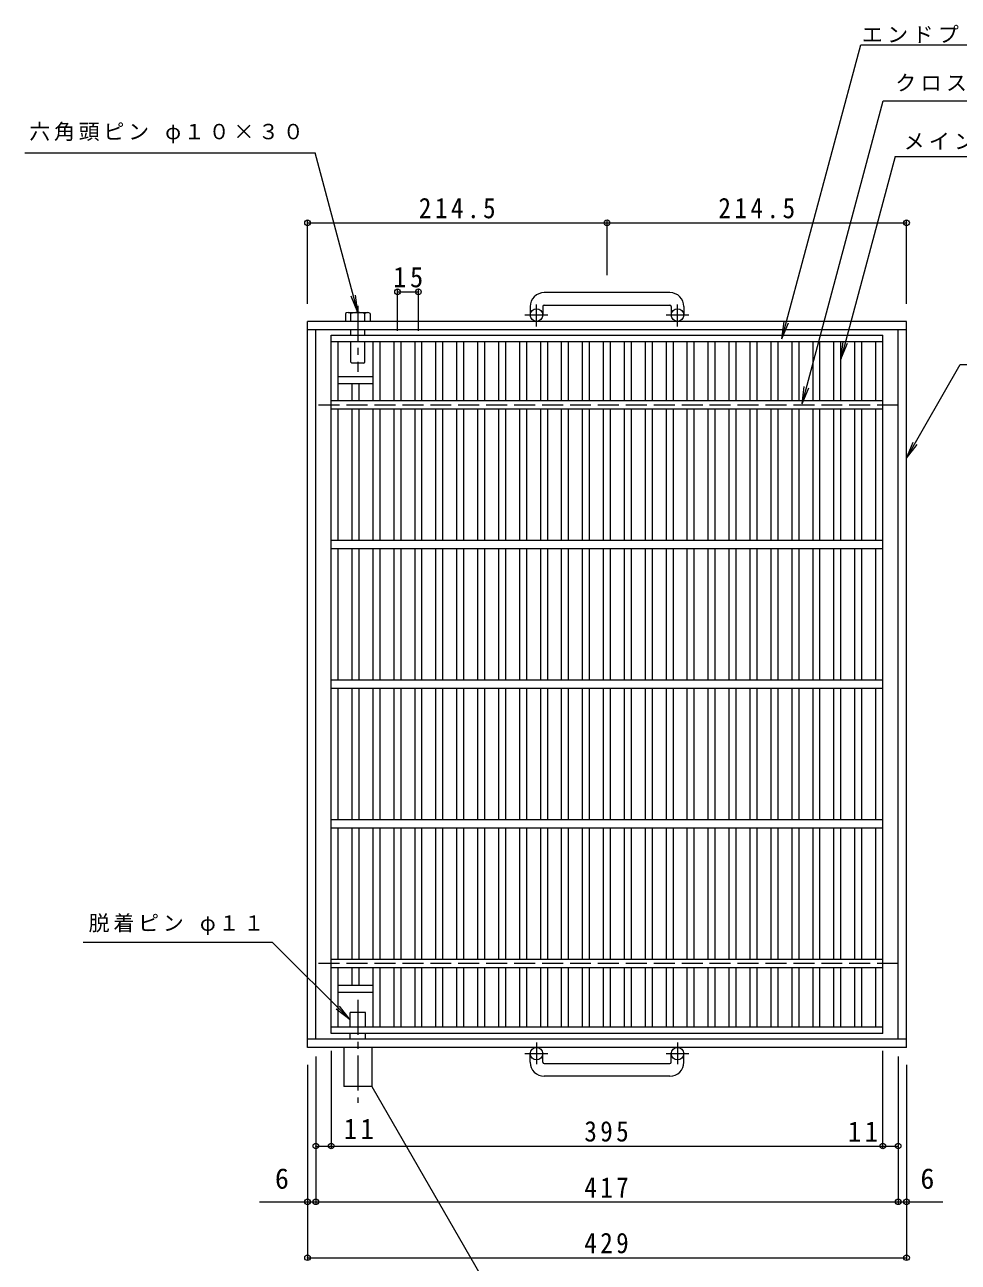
# Model space of a CAD drawing. Units: millimetres, scale not verified. Extents: x -922 to 882, y -688 to 643.
# Drawn here: x -922 to -254, y -243 to 643 of the extents above; entities that cross this region are included whole.
import ezdxf
from ezdxf.enums import TextEntityAlignment as Align

# ---------------------------------------------------------------- set-up
doc = ezdxf.new("R2010")
doc.units = ezdxf.units.MM
doc.header["$LTSCALE"] = 5
doc.header["$PDMODE"] = 32
doc.header["$PDSIZE"] = 4
doc.linetypes.add('CHAIN1', pattern=[8, 5, -1, 1, -1])
doc.linetypes.add('DASHED3', pattern=[4, 3, -1])
for name, color, linetype, lineweight in [('1-1_1-1ﾚｲﾔ', 2, 'Continuous', 9), ('1-2_1-2ﾚｲﾔ', 3, 'Continuous', 9), ('1-4_1-4ﾚｲﾔ', 7, 'Continuous', 9), ('1-5_1-5ﾚｲﾔ', 7, 'Continuous', 9), ('1-9', 4, 'Continuous', 9)]:
    doc.layers.add(name, color=color, linetype=linetype, lineweight=lineweight)
doc.styles.add('ＭＳ ゴシック', font='')
doc.styles.get('ＭＳ ゴシック').set_extended_font_data('MS Gothic')

msp = doc.modelspace()

# ---------------------------------------------------------------- linework, layer by layer
at = {"layer": '1-1_1-1ﾚｲﾔ'}
for p, q in [((-460.465, 451.61), (-550.465, 451.61)), ((-560.465, 441.61), (-560.465, 435.51)), ((-551.466, 441.61), (-551.466, 435.51)), ((-550.465, 442.61), (-460.465, 442.61)), ((-459.466, 441.61), (-459.466, 435.51)), ((-450.465, 441.61), (-450.465, 435.51)), ((-719.965, -88.99), (-719.965, 431.01)), ((-290.965, 431.01), (-719.965, 431.01)), ((-290.965, -88.99), (-290.965, 431.01)), ((-290.965, 425.01), (-719.965, 425.01)), ((-713.965, -82.99), (-713.965, 425.01)), ((-296.965, -82.99), (-296.965, 425.01)), ((-290.965, -82.99), (-719.965, -82.99)), ((-290.965, -88.99), (-719.965, -88.99)), ((-560.465, -99.591), (-560.465, -93.491)), ((-551.466, -99.591), (-551.466, -93.491)), ((-459.466, -99.591), (-459.466, -93.491)), ((-450.465, -99.591), (-450.465, -93.491)), ((-550.465, -100.591), (-460.465, -100.591)), ((-460.465, -109.591), (-550.465, -109.591))]:
    msp.add_line(p, q, dxfattribs=at)
at = {"layer": '1-1_1-1ﾚｲﾔ', "linetype": 'CHAIN1'}
for p, q in [((-547.803, 435.51), (-564.21, 435.51)), ((-555.966, 427.403), (-555.966, 443.001)), ((-446.802, 435.51), (-463.209, 435.51)), ((-454.965, 427.403), (-454.965, 443.001)), ((-555.966, -85.383), (-555.966, -100.98)), ((-454.965, -85.383), (-454.965, -100.98)), ((-547.803, -93.491), (-564.21, -93.491)), ((-446.802, -93.491), (-463.209, -93.491))]:
    msp.add_line(p, q, dxfattribs=at)
at = {"layer": '1-1_1-1ﾚｲﾔ', "linetype": 'DASHED3'}
for p, q in [((-296.965, 371.011), (-713.965, 371.011)), ((-296.965, -28.991), (-713.965, -28.991))]:
    msp.add_line(p, q, dxfattribs=at)
at = {"layer": '1-1_1-1ﾚｲﾔ'}
for centre in [(-555.966, 435.51), (-454.966, 435.51), (-555.966, -93.491), (-454.966, -93.491)]:
    msp.add_circle(centre, 4.5, dxfattribs=at)
for centre, radius, start, end in [((-550.465, 441.61), 10, 90, 180), ((-460.465, 441.61), 10, 0, 90), ((-550.465, 441.61), 1, 90, 180), ((-460.465, 441.61), 1, 0, 90), ((-550.465, -99.591), 10, 180, 270), ((-550.465, -99.591), 1, 180, 270), ((-460.465, -99.591), 10, 270, 0), ((-460.465, -99.591), 1, 270, 0)]:
    msp.add_arc(centre, radius, start, end, dxfattribs=at)
at = {"layer": '1-2_1-2ﾚｲﾔ'}
for p, q in [((-702.965, -78.99), (-702.965, 421.011)), ((-702.965, 421.011), (-307.965, 421.011)), ((-307.965, -78.99), (-307.965, 421.011)), ((-702.965, 416.51), (-307.965, 416.51)), ((-697.965, 374.01), (-697.965, 416.51)), ((-672.965, 374.01), (-672.965, 416.51)), ((-667.966, 374.01), (-667.966, 416.51)), ((-657.965, 374.01), (-657.965, 416.51)), ((-652.966, 374.01), (-652.966, 416.51)), ((-642.965, 374.01), (-642.965, 416.51)), ((-637.966, 374.01), (-637.966, 416.51)), ((-627.965, 374.01), (-627.965, 416.51)), ((-622.966, 374.01), (-622.966, 416.51)), ((-612.965, 374.01), (-612.965, 416.51)), ((-607.966, 374.01), (-607.966, 416.51)), ((-597.965, 374.01), (-597.965, 416.51)), ((-592.966, 374.01), (-592.966, 416.51)), ((-582.965, 374.01), (-582.965, 416.51)), ((-577.966, 374.01), (-577.966, 416.51)), ((-567.965, 374.01), (-567.965, 416.51)), ((-562.966, 374.01), (-562.966, 416.51)), ((-552.965, 374.01), (-552.965, 416.51)), ((-547.966, 374.01), (-547.966, 416.51)), ((-537.965, 374.01), (-537.965, 416.51)), ((-532.966, 374.01), (-532.966, 416.51)), ((-522.965, 374.01), (-522.965, 416.51)), ((-517.966, 374.01), (-517.966, 416.51)), ((-507.965, 374.01), (-507.965, 416.51)), ((-502.966, 374.01), (-502.966, 416.51)), ((-492.965, 374.01), (-492.965, 416.51)), ((-487.966, 374.01), (-487.966, 416.51)), ((-477.965, 374.01), (-477.965, 416.51)), ((-472.966, 374.01), (-472.966, 416.51)), ((-462.965, 374.01), (-462.965, 416.51)), ((-457.966, 374.01), (-457.966, 416.51)), ((-447.965, 374.01), (-447.965, 416.51)), ((-442.966, 374.01), (-442.966, 416.51)), ((-432.965, 374.01), (-432.965, 416.51)), ((-427.966, 374.01), (-427.966, 416.51)), ((-417.965, 374.01), (-417.965, 416.51)), ((-412.966, 374.01), (-412.966, 416.51)), ((-402.965, 374.01), (-402.965, 416.51)), ((-397.966, 374.01), (-397.966, 416.51)), ((-387.965, 374.01), (-387.965, 416.51)), ((-382.966, 374.01), (-382.966, 416.51)), ((-372.965, 374.01), (-372.965, 416.51)), ((-367.966, 374.01), (-367.966, 416.51)), ((-357.965, 374.01), (-357.965, 416.51)), ((-352.966, 374.01), (-352.966, 416.51)), ((-342.965, 374.01), (-342.965, 416.51)), ((-337.966, 374.01), (-337.966, 416.51)), ((-327.965, 374.01), (-327.965, 416.51)), ((-322.966, 374.01), (-322.966, 416.51)), ((-312.965, 374.01), (-312.965, 416.51)), ((-697.965, 391.51), (-673.085, 391.51)), ((-697.965, 386.51), (-673.085, 386.51)), ((-687.965, 374.01), (-687.965, 386.51)), ((-682.966, 374.01), (-682.966, 386.51)), ((-307.965, 374.01), (-702.965, 374.01)), ((-307.965, 368.01), (-702.965, 368.01)), ((-697.965, 274.01), (-697.965, 368.01)), ((-687.965, 274.01), (-687.965, 368.01)), ((-682.966, 274.01), (-682.966, 368.01)), ((-672.965, 274.01), (-672.965, 368.01)), ((-667.966, 274.01), (-667.966, 368.01)), ((-657.965, 274.01), (-657.965, 368.01)), ((-652.966, 274.01), (-652.966, 368.01)), ((-642.965, 274.01), (-642.965, 368.01)), ((-637.966, 274.01), (-637.966, 368.01)), ((-627.965, 274.01), (-627.965, 368.01)), ((-622.966, 274.01), (-622.966, 368.01)), ((-612.965, 274.01), (-612.965, 368.01)), ((-607.966, 274.01), (-607.966, 368.01)), ((-597.965, 274.01), (-597.965, 368.01)), ((-592.966, 274.01), (-592.966, 368.01)), ((-582.965, 274.01), (-582.965, 368.01)), ((-577.966, 274.01), (-577.966, 368.01)), ((-567.965, 274.01), (-567.965, 368.01)), ((-562.966, 274.01), (-562.966, 368.01)), ((-552.965, 274.01), (-552.965, 368.01)), ((-547.966, 274.01), (-547.966, 368.01)), ((-537.965, 274.01), (-537.965, 368.01)), ((-532.966, 274.01), (-532.966, 368.01)), ((-522.965, 274.01), (-522.965, 368.01)), ((-517.966, 274.01), (-517.966, 368.01)), ((-507.965, 274.01), (-507.965, 368.01)), ((-502.966, 274.01), (-502.966, 368.01)), ((-492.965, 274.01), (-492.965, 368.01)), ((-487.966, 274.01), (-487.966, 368.01)), ((-477.965, 274.01), (-477.965, 368.01)), ((-472.966, 274.01), (-472.966, 368.01)), ((-462.965, 274.01), (-462.965, 368.01)), ((-457.966, 274.01), (-457.966, 368.01)), ((-447.965, 274.01), (-447.965, 368.01)), ((-442.966, 274.01), (-442.966, 368.01)), ((-432.965, 274.01), (-432.965, 368.01)), ((-427.966, 274.01), (-427.966, 368.01)), ((-417.965, 274.01), (-417.965, 368.01)), ((-412.966, 274.01), (-412.966, 368.01)), ((-402.965, 274.01), (-402.965, 368.01)), ((-397.966, 274.01), (-397.966, 368.01)), ((-387.965, 274.01), (-387.965, 368.01)), ((-382.966, 274.01), (-382.966, 368.01)), ((-372.965, 274.01), (-372.965, 368.01)), ((-367.966, 274.01), (-367.966, 368.01)), ((-357.965, 274.01), (-357.965, 368.01)), ((-352.966, 274.01), (-352.966, 368.01)), ((-342.965, 274.01), (-342.965, 368.01)), ((-337.966, 274.01), (-337.966, 368.01)), ((-327.965, 274.01), (-327.965, 368.01)), ((-322.966, 274.01), (-322.966, 368.01)), ((-312.965, 274.01), (-312.965, 368.01)), ((-307.965, 274.01), (-702.965, 274.01)), ((-307.965, 268.01), (-702.965, 268.01)), ((-697.965, 174.01), (-697.965, 268.01)), ((-687.965, 174.01), (-687.965, 268.01)), ((-682.966, 174.01), (-682.966, 268.01)), ((-672.965, 174.01), (-672.965, 268.01)), ((-667.966, 174.01), (-667.966, 268.01)), ((-657.965, 174.01), (-657.965, 268.01)), ((-652.966, 174.01), (-652.966, 268.01)), ((-642.965, 174.01), (-642.965, 268.01)), ((-637.966, 174.01), (-637.966, 268.01)), ((-627.965, 174.01), (-627.965, 268.01)), ((-622.966, 174.01), (-622.966, 268.01)), ((-612.965, 174.01), (-612.965, 268.01)), ((-607.966, 174.01), (-607.966, 268.01)), ((-597.965, 174.01), (-597.965, 268.01)), ((-592.966, 174.01), (-592.966, 268.01)), ((-582.965, 174.01), (-582.965, 268.01)), ((-577.966, 174.01), (-577.966, 268.01)), ((-567.965, 174.01), (-567.965, 268.01)), ((-562.966, 174.01), (-562.966, 268.01)), ((-552.965, 174.01), (-552.965, 268.01)), ((-547.966, 174.01), (-547.966, 268.01)), ((-537.965, 174.01), (-537.965, 268.01)), ((-532.966, 174.01), (-532.966, 268.01)), ((-522.965, 174.01), (-522.965, 268.01)), ((-517.966, 174.01), (-517.966, 268.01)), ((-507.965, 174.01), (-507.965, 268.01)), ((-502.966, 174.01), (-502.966, 268.01)), ((-492.965, 174.01), (-492.965, 268.01)), ((-487.966, 174.01), (-487.966, 268.01)), ((-477.965, 174.01), (-477.965, 268.01)), ((-472.966, 174.01), (-472.966, 268.01)), ((-462.965, 174.01), (-462.965, 268.01)), ((-457.966, 174.01), (-457.966, 268.01)), ((-447.965, 174.01), (-447.965, 268.01)), ((-442.966, 174.01), (-442.966, 268.01)), ((-432.965, 174.01), (-432.965, 268.01)), ((-427.966, 174.01), (-427.966, 268.01)), ((-417.965, 174.01), (-417.965, 268.01)), ((-412.966, 174.01), (-412.966, 268.01)), ((-402.965, 174.01), (-402.965, 268.01)), ((-397.966, 174.01), (-397.966, 268.01)), ((-387.965, 174.01), (-387.965, 268.01)), ((-382.966, 174.01), (-382.966, 268.01)), ((-372.965, 174.01), (-372.965, 268.01)), ((-367.966, 174.01), (-367.966, 268.01)), ((-357.965, 174.01), (-357.965, 268.01)), ((-352.966, 174.01), (-352.966, 268.01)), ((-342.965, 174.01), (-342.965, 268.01)), ((-337.966, 174.01), (-337.966, 268.01)), ((-327.965, 174.01), (-327.965, 268.01)), ((-322.966, 174.01), (-322.966, 268.01)), ((-312.965, 174.01), (-312.965, 268.01)), ((-307.965, 174.01), (-702.965, 174.01)), ((-307.965, 168.01), (-702.965, 168.01)), ((-697.965, 74.01), (-697.965, 168.01)), ((-687.965, 74.01), (-687.965, 168.01)), ((-682.966, 74.01), (-682.966, 168.01)), ((-672.965, 74.01), (-672.965, 168.01)), ((-667.966, 74.01), (-667.966, 168.01)), ((-657.965, 74.01), (-657.965, 168.01)), ((-652.966, 74.01), (-652.966, 168.01)), ((-642.965, 74.01), (-642.965, 168.01)), ((-637.966, 74.01), (-637.966, 168.01)), ((-627.965, 74.01), (-627.965, 168.01)), ((-622.966, 74.01), (-622.966, 168.01)), ((-612.965, 74.01), (-612.965, 168.01)), ((-607.966, 74.01), (-607.966, 168.01)), ((-597.965, 74.01), (-597.965, 168.01)), ((-592.966, 74.01), (-592.966, 168.01)), ((-582.965, 74.01), (-582.965, 168.01)), ((-577.966, 74.01), (-577.966, 168.01)), ((-567.965, 74.01), (-567.965, 168.01)), ((-562.966, 74.01), (-562.966, 168.01)), ((-552.965, 74.01), (-552.965, 168.01)), ((-547.966, 74.01), (-547.966, 168.01)), ((-537.965, 74.01), (-537.965, 168.01)), ((-532.966, 74.01), (-532.966, 168.01)), ((-522.965, 74.01), (-522.965, 168.01)), ((-517.966, 74.01), (-517.966, 168.01)), ((-507.965, 74.01), (-507.965, 168.01)), ((-502.966, 74.01), (-502.966, 168.01)), ((-492.965, 74.01), (-492.965, 168.01)), ((-487.966, 74.01), (-487.966, 168.01)), ((-477.965, 74.01), (-477.965, 168.01)), ((-472.966, 74.01), (-472.966, 168.01)), ((-462.965, 74.01), (-462.965, 168.01)), ((-457.966, 74.01), (-457.966, 168.01)), ((-447.965, 74.01), (-447.965, 168.01)), ((-442.966, 74.01), (-442.966, 168.01)), ((-432.965, 74.01), (-432.965, 168.01)), ((-427.966, 74.01), (-427.966, 168.01)), ((-417.965, 74.01), (-417.965, 168.01)), ((-412.966, 74.01), (-412.966, 168.01)), ((-402.965, 74.01), (-402.965, 168.01)), ((-397.966, 74.01), (-397.966, 168.01)), ((-387.965, 74.01), (-387.965, 168.01)), ((-382.966, 74.01), (-382.966, 168.01)), ((-372.965, 74.01), (-372.965, 168.01)), ((-367.966, 74.01), (-367.966, 168.01)), ((-357.965, 74.01), (-357.965, 168.01)), ((-352.966, 74.01), (-352.966, 168.01)), ((-342.965, 74.01), (-342.965, 168.01)), ((-337.966, 74.01), (-337.966, 168.01)), ((-327.965, 74.01), (-327.965, 168.01)), ((-322.966, 74.01), (-322.966, 168.01)), ((-312.965, 74.01), (-312.965, 168.01)), ((-307.965, 74.01), (-702.965, 74.01)), ((-307.965, 68.01), (-702.965, 68.01)), ((-697.965, -25.99), (-697.965, 68.01)), ((-687.965, -25.99), (-687.965, 68.01)), ((-682.966, -25.99), (-682.966, 68.01)), ((-672.965, -25.99), (-672.965, 68.01)), ((-667.966, -25.99), (-667.966, 68.01)), ((-657.965, -25.99), (-657.965, 68.01)), ((-652.966, -25.99), (-652.966, 68.01)), ((-642.965, -25.99), (-642.965, 68.01)), ((-637.966, -25.99), (-637.966, 68.01)), ((-627.965, -25.99), (-627.965, 68.01)), ((-622.966, -25.99), (-622.966, 68.01)), ((-612.965, -25.99), (-612.965, 68.01)), ((-607.966, -25.99), (-607.966, 68.01)), ((-597.965, -25.99), (-597.965, 68.01)), ((-592.966, -25.99), (-592.966, 68.01)), ((-582.965, -25.99), (-582.965, 68.01)), ((-577.966, -25.99), (-577.966, 68.01)), ((-567.965, -25.99), (-567.965, 68.01)), ((-562.966, -25.99), (-562.966, 68.01)), ((-552.965, -25.99), (-552.965, 68.01)), ((-547.966, -25.99), (-547.966, 68.01)), ((-537.965, -25.99), (-537.965, 68.01)), ((-532.966, -25.99), (-532.966, 68.01)), ((-522.965, -25.99), (-522.965, 68.01)), ((-517.966, -25.99), (-517.966, 68.01)), ((-507.965, -25.99), (-507.965, 68.01)), ((-502.966, -25.99), (-502.966, 68.01)), ((-492.965, -25.99), (-492.965, 68.01)), ((-487.966, -25.99), (-487.966, 68.01)), ((-477.965, -25.99), (-477.965, 68.01)), ((-472.966, -25.99), (-472.966, 68.01)), ((-462.965, -25.99), (-462.965, 68.01)), ((-457.966, -25.99), (-457.966, 68.01)), ((-447.965, -25.99), (-447.965, 68.01)), ((-442.966, -25.99), (-442.966, 68.01)), ((-432.965, -25.99), (-432.965, 68.01)), ((-427.966, -25.99), (-427.966, 68.01)), ((-417.965, -25.99), (-417.965, 68.01)), ((-412.966, -25.99), (-412.966, 68.01)), ((-402.965, -25.99), (-402.965, 68.01)), ((-397.966, -25.99), (-397.966, 68.01)), ((-387.965, -25.99), (-387.965, 68.01)), ((-382.966, -25.99), (-382.966, 68.01)), ((-372.965, -25.99), (-372.965, 68.01)), ((-367.966, -25.99), (-367.966, 68.01)), ((-357.965, -25.99), (-357.965, 68.01)), ((-352.966, -25.99), (-352.966, 68.01)), ((-342.965, -25.99), (-342.965, 68.01)), ((-337.966, -25.99), (-337.966, 68.01)), ((-327.965, -25.99), (-327.965, 68.01)), ((-322.966, -25.99), (-322.966, 68.01)), ((-312.965, -25.99), (-312.965, 68.01)), ((-307.965, -25.99), (-702.965, -25.99)), ((-307.965, -31.99), (-702.965, -31.99)), ((-697.965, -74.49), (-697.965, -31.99)), ((-687.965, -44.489), (-687.965, -31.99)), ((-682.966, -44.489), (-682.966, -31.99)), ((-672.965, -74.49), (-672.965, -31.99)), ((-667.966, -74.49), (-667.966, -31.99)), ((-657.965, -74.49), (-657.965, -31.99)), ((-652.966, -74.49), (-652.966, -31.99)), ((-642.965, -74.49), (-642.965, -31.99)), ((-637.966, -74.49), (-637.966, -31.99)), ((-627.965, -74.49), (-627.965, -31.99)), ((-622.966, -74.49), (-622.966, -31.99)), ((-612.965, -74.49), (-612.965, -31.99)), ((-607.966, -74.49), (-607.966, -31.99)), ((-597.965, -74.49), (-597.965, -31.99)), ((-592.966, -74.49), (-592.966, -31.99)), ((-582.965, -74.49), (-582.965, -31.99)), ((-577.966, -74.49), (-577.966, -31.99)), ((-567.965, -74.49), (-567.965, -31.99)), ((-562.966, -74.49), (-562.966, -31.99)), ((-552.965, -74.49), (-552.965, -31.99)), ((-547.966, -74.49), (-547.966, -31.99)), ((-537.965, -74.49), (-537.965, -31.99)), ((-532.966, -74.49), (-532.966, -31.99)), ((-522.965, -74.49), (-522.965, -31.99)), ((-517.966, -74.49), (-517.966, -31.99)), ((-507.965, -74.49), (-507.965, -31.99)), ((-502.966, -74.49), (-502.966, -31.99)), ((-492.965, -74.49), (-492.965, -31.99)), ((-487.966, -74.49), (-487.966, -31.99)), ((-477.965, -74.49), (-477.965, -31.99)), ((-472.966, -74.49), (-472.966, -31.99)), ((-462.965, -74.49), (-462.965, -31.99)), ((-457.966, -74.49), (-457.966, -31.99)), ((-447.965, -74.49), (-447.965, -31.99)), ((-442.966, -74.49), (-442.966, -31.99)), ((-432.965, -74.49), (-432.965, -31.99)), ((-427.966, -74.49), (-427.966, -31.99)), ((-417.965, -74.49), (-417.965, -31.99)), ((-412.966, -74.49), (-412.966, -31.99)), ((-402.965, -74.49), (-402.965, -31.99)), ((-397.966, -74.49), (-397.966, -31.99)), ((-387.965, -74.49), (-387.965, -31.99)), ((-382.966, -74.49), (-382.966, -31.99)), ((-372.965, -74.49), (-372.965, -31.99)), ((-367.966, -74.49), (-367.966, -31.99)), ((-357.965, -74.49), (-357.965, -31.99)), ((-352.966, -74.49), (-352.966, -31.99)), ((-342.965, -74.49), (-342.965, -31.99)), ((-337.966, -74.49), (-337.966, -31.99)), ((-327.965, -74.49), (-327.965, -31.99)), ((-322.966, -74.49), (-322.966, -31.99)), ((-312.965, -74.49), (-312.965, -31.99)), ((-697.965, -44.489), (-673.085, -44.489)), ((-697.965, -49.489), (-673.085, -49.489)), ((-307.965, -74.49), (-702.965, -74.49)), ((-307.965, -78.99), (-702.965, -78.99))]:
    msp.add_line(p, q, dxfattribs=at)
at = {"layer": '1-4_1-4ﾚｲﾔ'}
for p, q in [((-719.965, 443.51), (-719.965, 503.11)), ((-719.965, 501.61), (-290.965, 501.61)), ((-505.465, 464.11), (-505.465, 503.11)), ((-290.965, 443.51), (-290.965, 503.11)), ((-655.466, 424.194), (-655.466, 453.689)), ((-655.466, 452.189), (-640.526, 452.189)), ((-640.526, 424.194), (-640.526, 453.689)), ((-713.965, -95.49), (-713.965, -201.09)), ((-702.965, -91.49), (-702.965, -161.09)), ((-307.965, -161.09), (-307.965, -91.49)), ((-296.965, -95.49), (-296.965, -201.09)), ((-719.965, -101.49), (-719.965, -241.09)), ((-290.965, -101.49), (-290.965, -241.09)), ((-713.965, -159.59), (-702.965, -159.59)), ((-754.267, -199.59), (-265.113, -199.59)), ((-719.965, -239.591), (-290.965, -239.591))]:
    msp.add_line(p, q, dxfattribs=at)
msp.add_lwpolyline([(-702.965, -159.59), (-307.965, -159.59), (-296.965, -159.59)], dxfattribs=at)
for p in [(-719.965, 501.61), (-505.465, 501.61), (-290.965, 501.61), (-655.466, 452.189), (-640.526, 452.189), (-713.965, -159.59), (-702.965, -159.59), (-307.965, -159.59), (-296.965, -159.59), (-719.965, -199.59), (-713.965, -199.59), (-296.965, -199.59), (-290.965, -199.59), (-719.965, -239.591), (-290.965, -239.591)]:
    msp.add_point(p, dxfattribs=at)
at = {"layer": '1-5_1-5ﾚｲﾔ'}
for p, q in [((-380.236, 418.454), (-323.806, 629.053)), ((-323.806, 629.053), (-91.286, 629.053)), ((-365.811, 371.953), (-307.639, 589.053)), ((-307.639, 589.053), (-113.46, 589.053)), ((-922.414, 551.61), (-714.565, 551.61)), ((-683.965, 437.41), (-714.565, 551.61)), ((-299.074, 549.053), (-66.747, 549.053)), ((-683.965, 437.41), (-688.749, 448.959)), ((-683.965, 437.41), (-685.597, 449.803)), ((-380.236, 418.454), (-378.605, 430.847)), ((-380.236, 418.454), (-375.453, 430.003)), ((-337.966, 403.909), (-333.182, 415.457)), ((-365.811, 371.953), (-364.18, 384.347)), ((-365.811, 371.953), (-361.028, 383.502)), ((-290.965, 333.017), (-286.182, 344.565)), ((-290.965, 333.017), (-283.356, 342.934)), ((-744.965, -13.74), (-880.671, -13.74)), ((-689.465, -69.24), (-744.965, -13.74)), ((-689.465, -69.24), (-699.382, -61.63)), ((-689.465, -69.24), (-697.075, -59.323))]:
    msp.add_line(p, q, dxfattribs=at)
for points in [[(-299.074, 549.053), (-337.966, 403.909), (-336.334, 416.302)], [(-290.965, 333.017), (-252.602, 400.15), (-141.01, 400.15)], [(-673.965, -116.99), (-574.314, -289.59), (-444.159, -289.59)]]:
    msp.add_lwpolyline(points, dxfattribs=at)
at = {"layer": '1-9'}
for p, q in [((-692.85, 436.667), (-692.85, 431.01)), ((-690.908, 437.41), (-677.023, 437.41)), ((-688.965, 431.01), (-688.965, 436.667)), ((-678.965, 431.01), (-678.965, 436.667)), ((-675.08, 436.667), (-675.08, 431.01)), ((-688.965, 421.011), (-688.965, 425.01)), ((-678.965, 421.011), (-678.965, 425.01)), ((-688.965, 401.822), (-688.965, 416.511)), ((-678.965, 401.822), (-678.965, 416.511)), ((-688.153, 401.01), (-688.965, 401.822)), ((-679.777, 401.01), (-688.153, 401.01)), ((-679.777, 401.01), (-678.965, 401.822)), ((-678.465, -63.99), (-689.465, -63.99)), ((-689.465, -74.49), (-689.465, -63.99)), ((-678.465, -74.49), (-678.465, -63.99)), ((-689.465, -82.99), (-689.465, -78.99)), ((-678.465, -82.99), (-678.465, -78.99)), ((-693.965, -88.99), (-693.965, -116.99)), ((-673.965, -88.99), (-673.965, -116.99)), ((-673.965, -116.99), (-693.965, -116.99))]:
    msp.add_line(p, q, dxfattribs=at)
at = {"layer": '1-9', "linetype": 'CHAIN1'}
for p, q in [((-683.965, 442.109), (-683.965, 394.836)), ((-683.965, -54.887), (-683.965, -128.636))]:
    msp.add_line(p, q, dxfattribs=at)
at = {"layer": '1-9'}
for centre, radius, start, end in [((-690.908, 434.5), 2.91, 48.12389, 131.8763), ((-683.965, 420.22), 17.19, 73.09029, 106.90971), ((-677.023, 434.5), 2.91, 48.1237, 131.87611)]:
    msp.add_arc(centre, radius, start, end, dxfattribs=at)

# ---------------------------------------------------------------- texts
at = {"layer": '1-4_1-4ﾚｲﾔ', "color": 2, "style": 'ＭＳ ゴシック'}
for p in [(-743.253, -194.591), (-281.043, -194.591)]:
    msp.add_text('6', height=14.66, dxfattribs=at).set_placement(p, align=Align.BOTTOM_LEFT)
at = {"layer": '1-4_1-4ﾚｲﾔ', "color": 2, "char_height": 14.66, "attachment_point": 7, "style": 'ＭＳ ゴシック'}
for s, insert in [('\\T1.28;\\W0.9;214.5', (-640.215, 504.61)), ('\\T1.28;\\W0.9;214.5', (-425.715, 504.61)), ('\\T1.27;\\W0.95;15', (-658.621, 455.189)), ('\\T1.27;\\W0.95;11', (-693.952, -154.59)), ('\\T1.27;\\W0.9;395', (-521.715, -156.59)), ('\\T1.27;\\W0.95;11', (-332.992, -156.59)), ('\\T1.27;\\W0.9;417', (-521.715, -196.591)), ('\\T1.27;\\W0.9;429', (-521.715, -236.591))]:
    msp.add_mtext(s, dxfattribs=dict(at, insert=insert))
at = {"layer": '1-5_1-5ﾚｲﾔ', "char_height": 11, "attachment_point": 7, "style": 'ＭＳ ゴシック'}
for s, insert in [('\\T1.21;エンドプレート\\~ＦＢ4.5×32', (-323.032, 630.321)), ('\\T1.21;クロスバー\\~φ６\\~＠100', (-299.063, 593.328)), ('\\T1.18;六角頭ピン\\~φ１０×３０', (-919.21, 558.428)), ('\\T1.2;メインバー\\~ＤⅠ－３２\\~＠15', (-292.997, 553.474)), ('\\T1.18;脱着ピン\\~φ１１', (-876.661, -8.411))]:
    msp.add_mtext(s, dxfattribs=dict(at, insert=insert))

doc.saveas('drawing.dxf')
